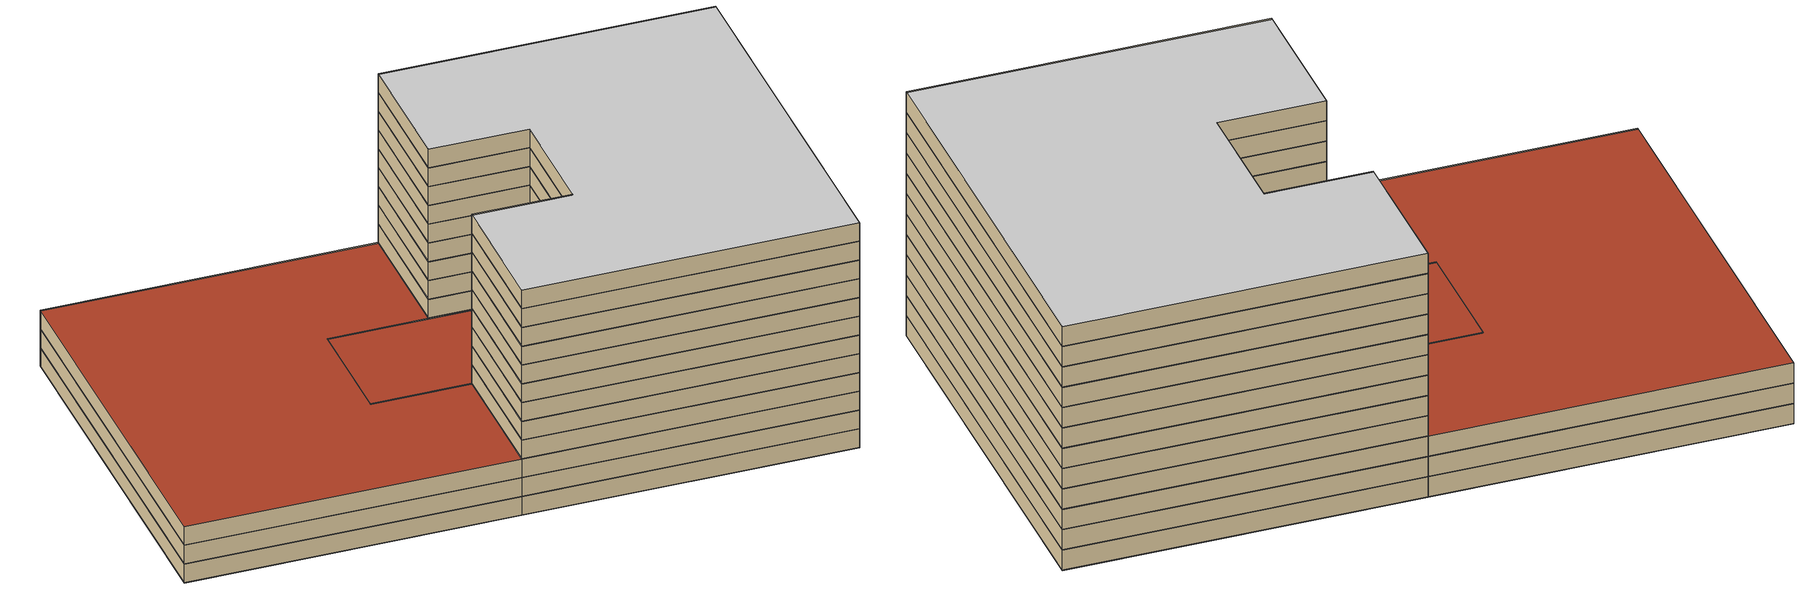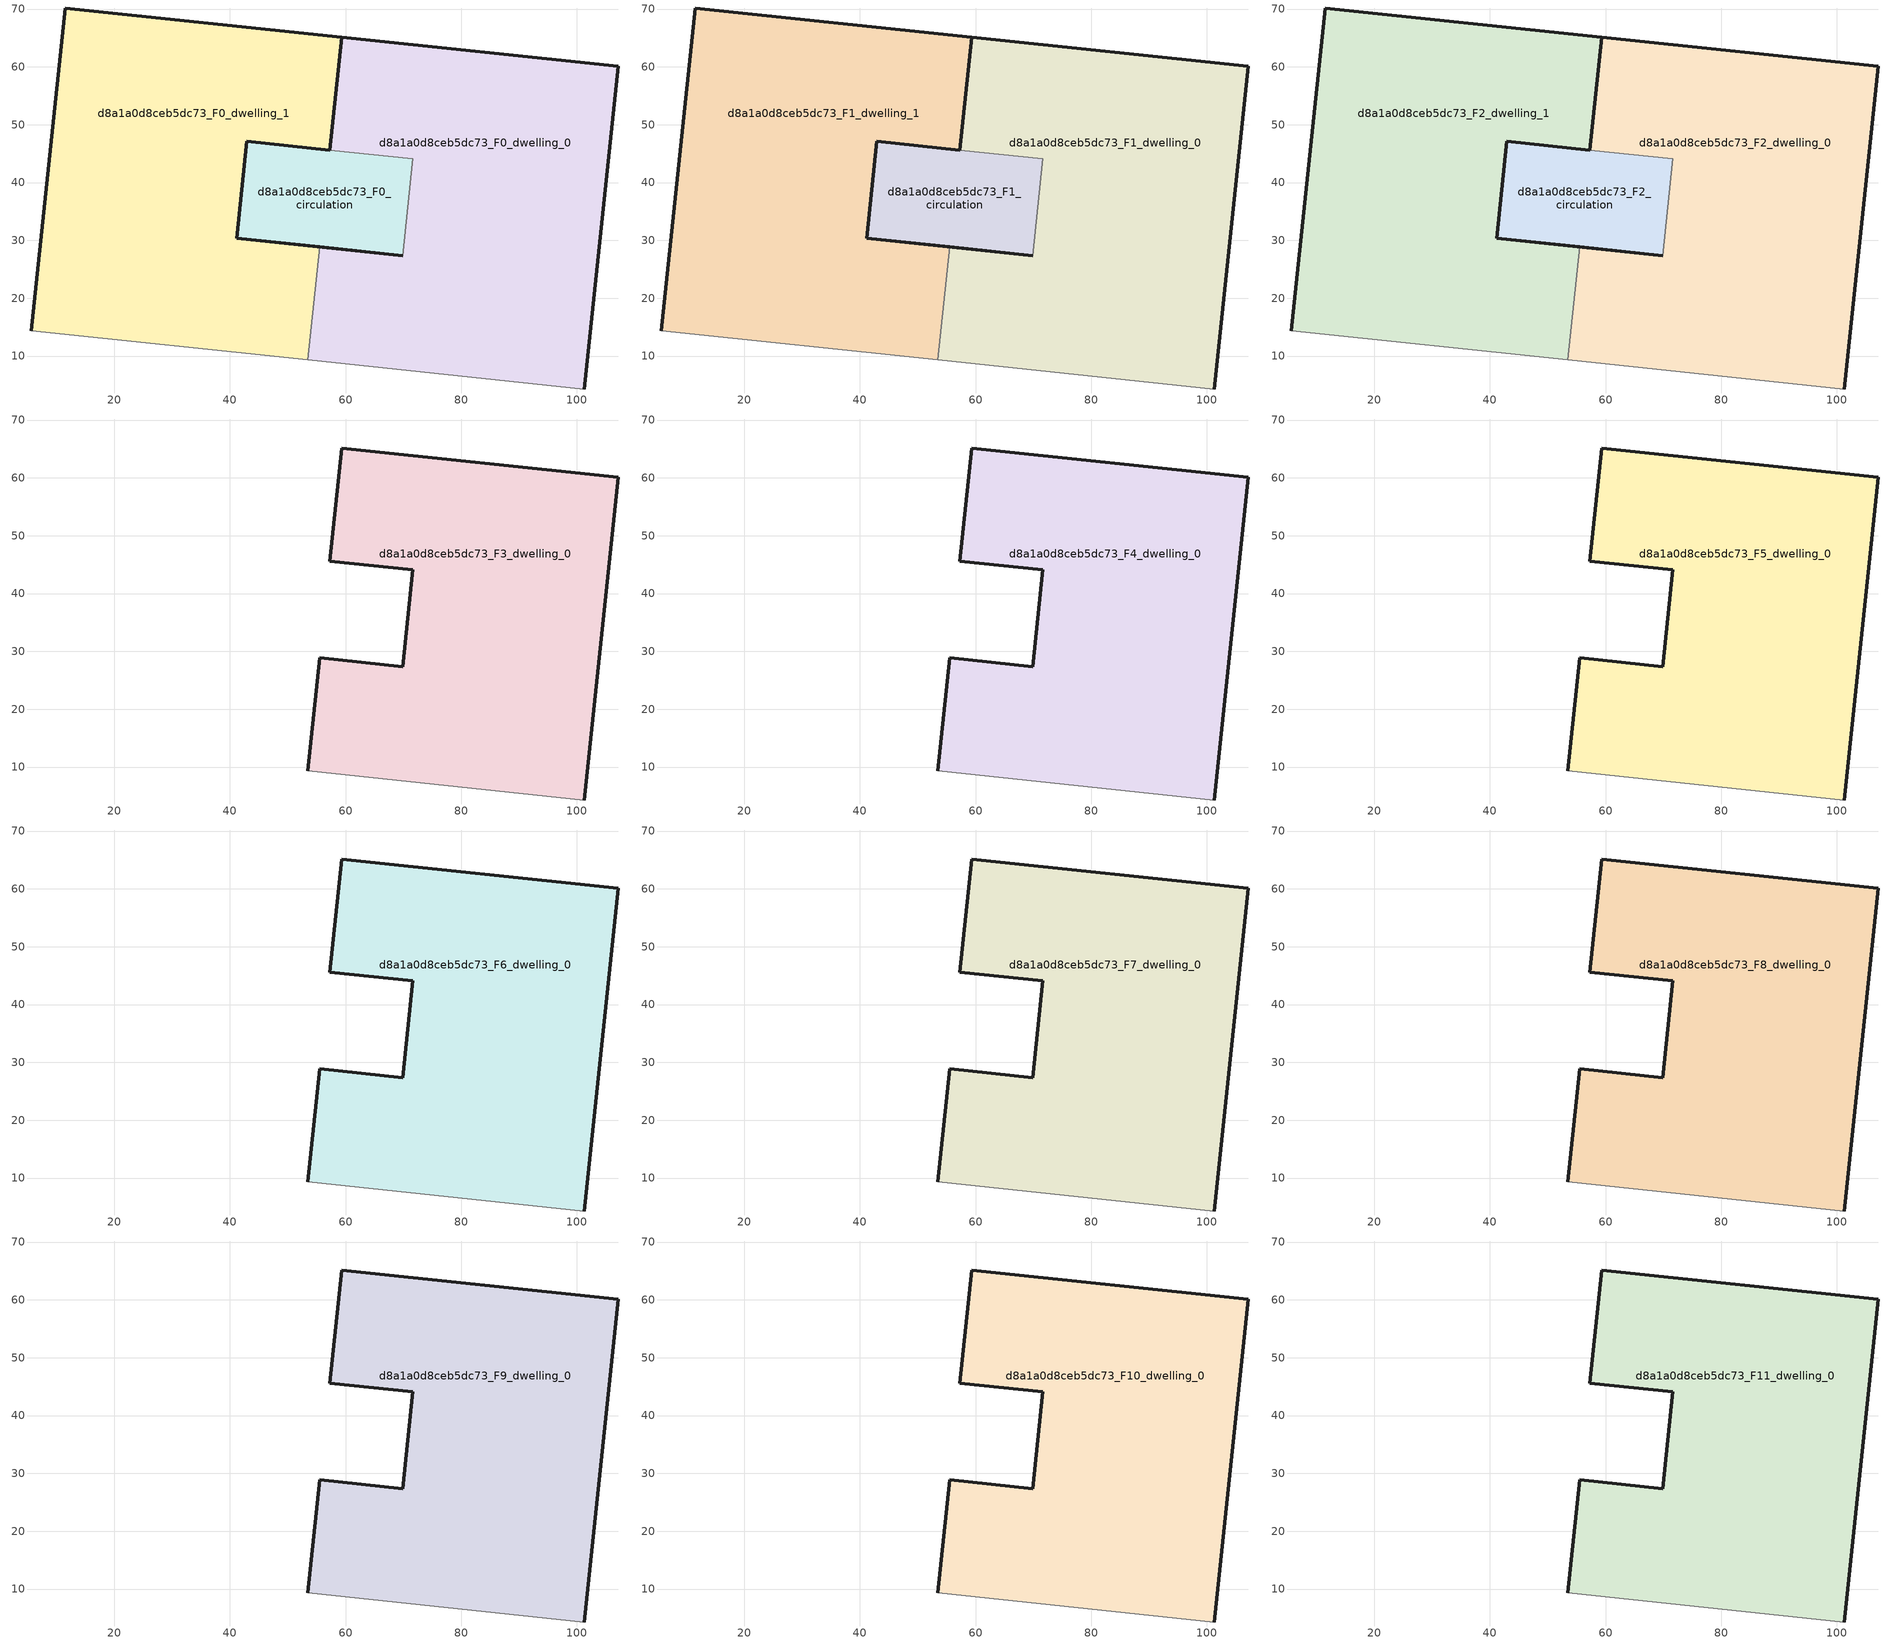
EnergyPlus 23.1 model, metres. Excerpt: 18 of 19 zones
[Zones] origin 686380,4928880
d8a1a0d8ceb5dc73_F0_dwelling_0
 floor ground (EU_floor_Construction): 101.25,4.31 107.12,60.13 59.34,65.15 57.29,45.62 71.62,44.11 69.86,27.36 55.53,28.87 53.47,9.33 z0
 wall outside (EU_wall_Construction): 55.53,28.87 69.86,27.36 / 57.29,45.62 59.34,65.15 107.12,60.13 101.25,4.31 z0:3
 wall adiabatic (EU_wall_Construction): 101.25,4.31 53.47,9.33 z0:3
 wall to d8a1a0d8ceb5dc73_F0_dwelling_1 (EU_wall_Construction): 53.47,9.33 55.53,28.87 z0:3
 wall to d8a1a0d8ceb5dc73_F0_circulation (EU_wall_Construction): 69.86,27.36 71.62,44.11 57.29,45.61 z0:3
d8a1a0d8ceb5dc73_F0_dwelling_1
 floor ground (EU_floor_Construction): 53.47,9.33 55.53,28.87 41.2,30.38 42.96,47.12 57.29,45.62 59.34,65.15 11.57,70.17 5.7,14.36 z0
 wall outside (EU_wall_Construction): 5.7,14.36 11.57,70.17 59.34,65.15 57.29,45.62 / 57.29,45.61 42.96,47.12 41.2,30.38 55.53,28.87 z0:3
 wall adiabatic (EU_wall_Construction): 53.47,9.33 5.7,14.36 z0:3
d8a1a0d8ceb5dc73_F0_circulation
 floor ground (EU_floor_Construction): 69.86,27.36 71.62,44.11 42.96,47.12 41.2,30.38 z0
 wall outside (EU_wall_Construction): 69.86,27.36 41.2,30.38 42.96,47.12 57.29,45.61 z0:3
d8a1a0d8ceb5dc73_F1_dwelling_0
 floor to d8a1a0d8ceb5dc73_F0_dwelling_0 (EU_floor_Construction): 101.25,4.31 107.12,60.13 59.34,65.15 57.29,45.62 71.62,44.11 69.86,27.36 55.53,28.87 53.47,9.33 z3
 wall outside (EU_wall_Construction): 55.53,28.87 69.86,27.36 / 57.29,45.62 59.34,65.15 107.12,60.13 101.25,4.31 z3:6
 wall adiabatic (EU_wall_Construction): 101.25,4.31 53.47,9.33 z3:6
 wall to d8a1a0d8ceb5dc73_F1_dwelling_1 (EU_wall_Construction): 53.47,9.33 55.53,28.87 z3:6
 wall to d8a1a0d8ceb5dc73_F1_circulation (EU_wall_Construction): 69.86,27.36 71.62,44.11 57.29,45.61 z3:6
d8a1a0d8ceb5dc73_F1_dwelling_1
 floor to d8a1a0d8ceb5dc73_F0_dwelling_1 (EU_floor_Construction): 53.47,9.33 55.53,28.87 41.2,30.38 42.96,47.12 57.29,45.62 59.34,65.15 11.57,70.17 5.7,14.36 z3
 wall outside (EU_wall_Construction): 5.7,14.36 11.57,70.17 59.34,65.15 57.29,45.62 / 57.29,45.61 42.96,47.12 41.2,30.38 55.53,28.87 z3:6
 wall adiabatic (EU_wall_Construction): 53.47,9.33 5.7,14.36 z3:6
d8a1a0d8ceb5dc73_F1_circulation
 floor to d8a1a0d8ceb5dc73_F0_circulation (EU_floor_Construction): 69.86,27.36 71.62,44.11 42.96,47.12 41.2,30.38 z3
 wall outside (EU_wall_Construction): 69.86,27.36 41.2,30.38 42.96,47.12 57.29,45.61 z3:6
d8a1a0d8ceb5dc73_F2_dwelling_0
 floor to d8a1a0d8ceb5dc73_F1_dwelling_0 (EU_floor_Construction): 101.25,4.31 107.12,60.13 59.34,65.15 57.29,45.62 71.62,44.11 69.86,27.36 55.53,28.87 53.47,9.33 z6
 wall outside (EU_wall_Construction): 55.53,28.87 69.86,27.36 / 57.29,45.62 59.34,65.15 107.12,60.13 101.25,4.31 z6:9
 wall adiabatic (EU_wall_Construction): 101.25,4.31 53.47,9.33 z6:9
 wall to d8a1a0d8ceb5dc73_F2_dwelling_1 (EU_wall_Construction): 53.47,9.33 55.53,28.87 z6:9
 wall to d8a1a0d8ceb5dc73_F2_circulation (EU_wall_Construction): 69.86,27.36 71.62,44.11 57.29,45.61 z6:9
d8a1a0d8ceb5dc73_F2_dwelling_1
 floor to d8a1a0d8ceb5dc73_F1_dwelling_1 (EU_floor_Construction): 53.47,9.33 55.53,28.87 41.2,30.38 42.96,47.12 57.29,45.62 59.34,65.15 11.57,70.17 5.7,14.36 z6
 wall outside (EU_wall_Construction): 5.7,14.36 11.57,70.17 59.34,65.15 57.29,45.62 / 57.29,45.61 42.96,47.12 41.2,30.38 55.53,28.87 z6:9
 wall adiabatic (EU_wall_Construction): 53.47,9.33 5.7,14.36 z6:9
 roof outside (EU_roof_Construction): 59.34,65.15 57.29,45.62 42.96,47.12 41.2,30.38 55.53,28.87 53.47,9.33 5.7,14.36 11.57,70.17 z9
d8a1a0d8ceb5dc73_F2_circulation
 floor to d8a1a0d8ceb5dc73_F1_circulation (EU_floor_Construction): 69.86,27.36 71.62,44.11 42.96,47.12 41.2,30.38 z6
 wall outside (EU_wall_Construction): 69.86,27.36 41.2,30.38 42.96,47.12 57.29,45.61 z6:9
 roof outside (EU_roof_Construction): 71.62,44.11 69.86,27.36 41.2,30.38 42.96,47.12 z9
d8a1a0d8ceb5dc73_F3_dwelling_0
 floor to d8a1a0d8ceb5dc73_F2_dwelling_0 (EU_floor_Construction): 101.25,4.31 107.12,60.13 59.34,65.15 57.29,45.62 71.62,44.11 69.86,27.36 55.53,28.87 53.47,9.33 z9
 wall outside (EU_wall_Construction): 53.47,9.33 55.53,28.87 69.86,27.36 71.62,44.11 57.29,45.62 59.34,65.15 107.12,60.13 101.25,4.31 z9:12
 wall adiabatic (EU_wall_Construction): 101.25,4.31 53.47,9.33 z9:12
d8a1a0d8ceb5dc73_F4_dwelling_0
 floor to d8a1a0d8ceb5dc73_F3_dwelling_0 (EU_floor_Construction): 101.25,4.31 107.12,60.13 59.34,65.15 57.29,45.62 71.62,44.11 69.86,27.36 55.53,28.87 53.47,9.33 z12
 wall outside (EU_wall_Construction): 53.47,9.33 55.53,28.87 69.86,27.36 71.62,44.11 57.29,45.62 59.34,65.15 107.12,60.13 101.25,4.31 z12:15
 wall adiabatic (EU_wall_Construction): 101.25,4.31 53.47,9.33 z12:15
d8a1a0d8ceb5dc73_F5_dwelling_0
 floor to d8a1a0d8ceb5dc73_F4_dwelling_0 (EU_floor_Construction): 101.25,4.31 107.12,60.13 59.34,65.15 57.29,45.62 71.62,44.11 69.86,27.36 55.53,28.87 53.47,9.33 z15
 wall outside (EU_wall_Construction): 53.47,9.33 55.53,28.87 69.86,27.36 71.62,44.11 57.29,45.62 59.34,65.15 107.12,60.13 101.25,4.31 z15:18
 wall adiabatic (EU_wall_Construction): 101.25,4.31 53.47,9.33 z15:18
d8a1a0d8ceb5dc73_F6_dwelling_0
 floor to d8a1a0d8ceb5dc73_F5_dwelling_0 (EU_floor_Construction): 101.25,4.31 107.12,60.13 59.34,65.15 57.29,45.62 71.62,44.11 69.86,27.36 55.53,28.87 53.47,9.33 z18
 wall outside (EU_wall_Construction): 53.47,9.33 55.53,28.87 69.86,27.36 71.62,44.11 57.29,45.62 59.34,65.15 107.12,60.13 101.25,4.31 z18:21
 wall adiabatic (EU_wall_Construction): 101.25,4.31 53.47,9.33 z18:21
d8a1a0d8ceb5dc73_F7_dwelling_0
 floor to d8a1a0d8ceb5dc73_F6_dwelling_0 (EU_floor_Construction): 101.25,4.31 107.12,60.13 59.34,65.15 57.29,45.62 71.62,44.11 69.86,27.36 55.53,28.87 53.47,9.33 z21
 wall outside (EU_wall_Construction): 53.47,9.33 55.53,28.87 69.86,27.36 71.62,44.11 57.29,45.62 59.34,65.15 107.12,60.13 101.25,4.31 z21:24
 wall adiabatic (EU_wall_Construction): 101.25,4.31 53.47,9.33 z21:24
d8a1a0d8ceb5dc73_F8_dwelling_0
 floor to d8a1a0d8ceb5dc73_F7_dwelling_0 (EU_floor_Construction): 101.25,4.31 107.12,60.13 59.34,65.15 57.29,45.62 71.62,44.11 69.86,27.36 55.53,28.87 53.47,9.33 z24
 wall outside (EU_wall_Construction): 53.47,9.33 55.53,28.87 69.86,27.36 71.62,44.11 57.29,45.62 59.34,65.15 107.12,60.13 101.25,4.31 z24:27
 wall adiabatic (EU_wall_Construction): 101.25,4.31 53.47,9.33 z24:27
d8a1a0d8ceb5dc73_F9_dwelling_0
 floor to d8a1a0d8ceb5dc73_F8_dwelling_0 (EU_floor_Construction): 101.25,4.31 107.12,60.13 59.34,65.15 57.29,45.62 71.62,44.11 69.86,27.36 55.53,28.87 53.47,9.33 z27
 wall outside (EU_wall_Construction): 53.47,9.33 55.53,28.87 69.86,27.36 71.62,44.11 57.29,45.62 59.34,65.15 107.12,60.13 101.25,4.31 z27:30
 wall adiabatic (EU_wall_Construction): 101.25,4.31 53.47,9.33 z27:30
d8a1a0d8ceb5dc73_F10_dwelling_0
 floor to d8a1a0d8ceb5dc73_F9_dwelling_0 (EU_floor_Construction): 101.25,4.31 107.12,60.13 59.34,65.15 57.29,45.62 71.62,44.11 69.86,27.36 55.53,28.87 53.47,9.33 z30
 wall outside (EU_wall_Construction): 53.47,9.33 55.53,28.87 69.86,27.36 71.62,44.11 57.29,45.62 59.34,65.15 107.12,60.13 101.25,4.31 z30:33
 wall adiabatic (EU_wall_Construction): 101.25,4.31 53.47,9.33 z30:33
d8a1a0d8ceb5dc73_F11_dwelling_0
 floor to d8a1a0d8ceb5dc73_F10_dwelling_0 (EU_floor_Construction): 101.25,4.31 107.12,60.13 59.34,65.15 57.29,45.62 71.62,44.11 69.86,27.36 55.53,28.87 53.47,9.33 z33
 wall outside (EU_wall_Construction): 53.47,9.33 55.53,28.87 69.86,27.36 71.62,44.11 57.29,45.62 59.34,65.15 107.12,60.13 101.25,4.31 z33:36
 wall adiabatic (EU_wall_Construction): 101.25,4.31 53.47,9.33 z33:36
 ceiling to d8a1a0d8ceb5dc73_F12_dwelling_0 (EU_floor_Construction): 107.12,60.13 101.25,4.31 53.47,9.33 55.53,28.87 69.86,27.36 71.62,44.11 57.29,45.62 59.34,65.15 z36
[Building]
EU S2 Campaign: North Axis=0; Terrain=City; Solar Distribution=FullExterior
[Site:Location]
Bologna: Latitude=44.5; Longitude=11.25; Time Zone=1; Elevation=37
[SizingPeriod:WeatherFileDays]
AnnualSizingPeriod: Begin Month=1; Begin Day of Month=1; End Month=12; End Day of Month=31; Day of Week for Start Day=Monday; Use Weather File Daylight Saving Period=No; Use Weather File Rain and Snow Indicators=No
[MATERIAL]
EU_InternalMass_Material: Roughness=MediumRough; Thickness=0.1; Conductivity=1; Density=1800; Specific Heat=900; Thermal Absorptance=0.9; Solar Absorptance=0.7; Visible Absorptance=0.7
[MATERIAL:NOMASS] Roughness=MediumRough; Thermal Absorptance=0.9; Solar Absorptance=0.7; Visible Absorptance=0.7
Name | Thermal Resistance
EU_wall_NoMass | 0.905828
EU_roof_NoMass | 0.37593
EU_floor_NoMass | 0.67114
[CONSTRUCTION]
EU_wall_Construction: EU_wall_NoMass
EU_roof_Construction: EU_roof_NoMass
EU_floor_Construction: EU_floor_NoMass
EU_InternalMass_Construction: EU_InternalMass_Material
[ZONE] Type=1; Multiplier=1; Ceiling Height=autocalculate; Floor Area=autocalculate; Part of Total Floor Area=Yes
Name | Volume
d8a1a0d8ceb5dc73_F0_dwelling_0; d8a1a0d8ceb5dc73_F1_dwelling_0; d8a1a0d8ceb5dc73_F2_dwelling_0; d8a1a0d8ceb5dc73_F3_dwelling_0; d8a1a0d8ceb5dc73_F4_dwelling_0; d8a1a0d8ceb5dc73_F5_dwelling_0; d8a1a0d8ceb5dc73_F6_dwelling_0; d8a1a0d8ceb5dc73_F7_dwelling_0; d8a1a0d8ceb5dc73_F8_dwelling_0; d8a1a0d8ceb5dc73_F9_dwelling_0; d8a1a0d8ceb5dc73_F10_dwelling_0; d8a1a0d8ceb5dc73_F11_dwelling_0 | 7360.51
d8a1a0d8ceb5dc73_F0_dwelling_1; d8a1a0d8ceb5dc73_F1_dwelling_1; d8a1a0d8ceb5dc73_F2_dwelling_1 | 7360.47
d8a1a0d8ceb5dc73_F0_circulation; d8a1a0d8ceb5dc73_F1_circulation; d8a1a0d8ceb5dc73_F2_circulation | 1455.86
[INTERNALMASS] Construction=EU_InternalMass_Construction
Name | Zone or ZoneList | Surface Area
d8a1a0d8ceb5dc73_F0_dwelling_0_EU_InternalMass | d8a1a0d8ceb5dc73_F0_dwelling_0 | 2453.49
d8a1a0d8ceb5dc73_F0_dwelling_1_EU_InternalMass | d8a1a0d8ceb5dc73_F0_dwelling_1 | 2453.49
d8a1a0d8ceb5dc73_F1_dwelling_0_EU_InternalMass | d8a1a0d8ceb5dc73_F1_dwelling_0 | 2453.49
d8a1a0d8ceb5dc73_F1_dwelling_1_EU_InternalMass | d8a1a0d8ceb5dc73_F1_dwelling_1 | 2453.49
d8a1a0d8ceb5dc73_F2_dwelling_0_EU_InternalMass | d8a1a0d8ceb5dc73_F2_dwelling_0 | 2453.49
d8a1a0d8ceb5dc73_F2_dwelling_1_EU_InternalMass | d8a1a0d8ceb5dc73_F2_dwelling_1 | 2453.49
d8a1a0d8ceb5dc73_F3_dwelling_0_EU_InternalMass | d8a1a0d8ceb5dc73_F3_dwelling_0 | 5393.01
d8a1a0d8ceb5dc73_F4_dwelling_0_EU_InternalMass | d8a1a0d8ceb5dc73_F4_dwelling_0 | 5393.01
d8a1a0d8ceb5dc73_F5_dwelling_0_EU_InternalMass | d8a1a0d8ceb5dc73_F5_dwelling_0 | 5393.01
d8a1a0d8ceb5dc73_F6_dwelling_0_EU_InternalMass | d8a1a0d8ceb5dc73_F6_dwelling_0 | 5393.01
d8a1a0d8ceb5dc73_F7_dwelling_0_EU_InternalMass | d8a1a0d8ceb5dc73_F7_dwelling_0 | 5393.01
d8a1a0d8ceb5dc73_F8_dwelling_0_EU_InternalMass | d8a1a0d8ceb5dc73_F8_dwelling_0 | 5393.01
d8a1a0d8ceb5dc73_F9_dwelling_0_EU_InternalMass | d8a1a0d8ceb5dc73_F9_dwelling_0 | 5393.01
d8a1a0d8ceb5dc73_F10_dwelling_0_EU_InternalMass | d8a1a0d8ceb5dc73_F10_dwelling_0 | 5393.01
d8a1a0d8ceb5dc73_F11_dwelling_0_EU_InternalMass | d8a1a0d8ceb5dc73_F11_dwelling_0 | 5393.01
[OTHEREQUIPMENT] Fuel Type=Electricity; Design Level Calculation Method=Watts/Area; Power per Zone Floor Area=1; Fraction Latent=0; Fraction Radiant=0; Fraction Lost=0; Carbon Dioxide Generation Rate=0; EndUse Subcategory=EU_Step8_InternalGains
Name | Zone or ZoneList or Space or SpaceList | Schedule
EU_Step8_InternalGain_d8a1a0d8ceb5dc73_F0_dwelling_0_f000 | d8a1a0d8ceb5dc73_F0_dwelling_0 | EU_Step8_GainSchedule_d8a1a0d8ceb5dc73_F0_dwelling_0_f000
EU_Step8_InternalGain_d8a1a0d8ceb5dc73_F0_dwelling_1_f000 | d8a1a0d8ceb5dc73_F0_dwelling_1 | EU_Step8_GainSchedule_d8a1a0d8ceb5dc73_F0_dwelling_1_f000
EU_Step8_InternalGain_d8a1a0d8ceb5dc73_F1_dwelling_0_f000 | d8a1a0d8ceb5dc73_F1_dwelling_0 | EU_Step8_GainSchedule_d8a1a0d8ceb5dc73_F1_dwelling_0_f000
EU_Step8_InternalGain_d8a1a0d8ceb5dc73_F1_dwelling_1_f000 | d8a1a0d8ceb5dc73_F1_dwelling_1 | EU_Step8_GainSchedule_d8a1a0d8ceb5dc73_F1_dwelling_1_f000
EU_Step8_InternalGain_d8a1a0d8ceb5dc73_F2_dwelling_0_f000 | d8a1a0d8ceb5dc73_F2_dwelling_0 | EU_Step8_GainSchedule_d8a1a0d8ceb5dc73_F2_dwelling_0_f000
EU_Step8_InternalGain_d8a1a0d8ceb5dc73_F2_dwelling_1_f000 | d8a1a0d8ceb5dc73_F2_dwelling_1 | EU_Step8_GainSchedule_d8a1a0d8ceb5dc73_F2_dwelling_1_f000
EU_Step8_InternalGain_d8a1a0d8ceb5dc73_F3_dwelling_0_f000 | d8a1a0d8ceb5dc73_F3_dwelling_0 | EU_Step8_GainSchedule_d8a1a0d8ceb5dc73_F3_dwelling_0_f000
EU_Step8_InternalGain_d8a1a0d8ceb5dc73_F4_dwelling_0_f000 | d8a1a0d8ceb5dc73_F4_dwelling_0 | EU_Step8_GainSchedule_d8a1a0d8ceb5dc73_F4_dwelling_0_f000
EU_Step8_InternalGain_d8a1a0d8ceb5dc73_F5_dwelling_0_f000 | d8a1a0d8ceb5dc73_F5_dwelling_0 | EU_Step8_GainSchedule_d8a1a0d8ceb5dc73_F5_dwelling_0_f000
EU_Step8_InternalGain_d8a1a0d8ceb5dc73_F6_dwelling_0_f000 | d8a1a0d8ceb5dc73_F6_dwelling_0 | EU_Step8_GainSchedule_d8a1a0d8ceb5dc73_F6_dwelling_0_f000
EU_Step8_InternalGain_d8a1a0d8ceb5dc73_F7_dwelling_0_f000 | d8a1a0d8ceb5dc73_F7_dwelling_0 | EU_Step8_GainSchedule_d8a1a0d8ceb5dc73_F7_dwelling_0_f000
EU_Step8_InternalGain_d8a1a0d8ceb5dc73_F8_dwelling_0_f000 | d8a1a0d8ceb5dc73_F8_dwelling_0 | EU_Step8_GainSchedule_d8a1a0d8ceb5dc73_F8_dwelling_0_f000
EU_Step8_InternalGain_d8a1a0d8ceb5dc73_F9_dwelling_0_f000 | d8a1a0d8ceb5dc73_F9_dwelling_0 | EU_Step8_GainSchedule_d8a1a0d8ceb5dc73_F9_dwelling_0_f000
EU_Step8_InternalGain_d8a1a0d8ceb5dc73_F10_dwelling_0_f000 | d8a1a0d8ceb5dc73_F10_dwelling_0 | EU_Step8_GainSchedule_d8a1a0d8ceb5dc73_F10_dwelling_0_f000
EU_Step8_InternalGain_d8a1a0d8ceb5dc73_F11_dwelling_0_f000 | d8a1a0d8ceb5dc73_F11_dwelling_0 | EU_Step8_GainSchedule_d8a1a0d8ceb5dc73_F11_dwelling_0_f000
[ZONEINFILTRATION:DESIGNFLOWRATE] Schedule=EU_AlwaysOn; Design Flow Rate Calculation Method=Flow/Area; Flow Rate per Floor Area=0.0005; Constant Term Coefficient=1; Temperature Term Coefficient=0; Velocity Term Coefficient=0; Velocity Squared Term Coefficient=0
Name | Zone or ZoneList or Space or SpaceList
EU_Circulation_Infiltration_d8a1a0d8ceb5dc73_F0_circulation | d8a1a0d8ceb5dc73_F0_circulation
EU_Circulation_Infiltration_d8a1a0d8ceb5dc73_F1_circulation | d8a1a0d8ceb5dc73_F1_circulation
EU_Circulation_Infiltration_d8a1a0d8ceb5dc73_F2_circulation | d8a1a0d8ceb5dc73_F2_circulation
[ZONEVENTILATION:DESIGNFLOWRATE] Schedule=EU_AlwaysOn; Design Flow Rate Calculation Method=AirChanges/Hour; Air Changes per Hour=0.73129; Ventilation Type=Natural; Fan Pressure Rise=0; Fan Total Efficiency=1; Constant Term Coefficient=1; Temperature Term Coefficient=0; Velocity Term Coefficient=0; Velocity Squared Term Coefficient=0; Minimum Indoor Temperature=-100; Maximum Indoor Temperature=100; Delta Temperature=-100; Minimum Outdoor Temperature=-100; Maximum Outdoor Temperature=100; Maximum Wind Speed=40
Name | Zone or ZoneList or Space or SpaceList
EU_ConstantAir_d8a1a0d8ceb5dc73_F0_dwelling_0 | d8a1a0d8ceb5dc73_F0_dwelling_0
EU_ConstantAir_d8a1a0d8ceb5dc73_F0_dwelling_1 | d8a1a0d8ceb5dc73_F0_dwelling_1
EU_ConstantAir_d8a1a0d8ceb5dc73_F1_dwelling_0 | d8a1a0d8ceb5dc73_F1_dwelling_0
EU_ConstantAir_d8a1a0d8ceb5dc73_F1_dwelling_1 | d8a1a0d8ceb5dc73_F1_dwelling_1
EU_ConstantAir_d8a1a0d8ceb5dc73_F2_dwelling_0 | d8a1a0d8ceb5dc73_F2_dwelling_0
EU_ConstantAir_d8a1a0d8ceb5dc73_F2_dwelling_1 | d8a1a0d8ceb5dc73_F2_dwelling_1
EU_ConstantAir_d8a1a0d8ceb5dc73_F3_dwelling_0 | d8a1a0d8ceb5dc73_F3_dwelling_0
EU_ConstantAir_d8a1a0d8ceb5dc73_F4_dwelling_0 | d8a1a0d8ceb5dc73_F4_dwelling_0
EU_ConstantAir_d8a1a0d8ceb5dc73_F5_dwelling_0 | d8a1a0d8ceb5dc73_F5_dwelling_0
EU_ConstantAir_d8a1a0d8ceb5dc73_F6_dwelling_0 | d8a1a0d8ceb5dc73_F6_dwelling_0
EU_ConstantAir_d8a1a0d8ceb5dc73_F7_dwelling_0 | d8a1a0d8ceb5dc73_F7_dwelling_0
EU_ConstantAir_d8a1a0d8ceb5dc73_F8_dwelling_0 | d8a1a0d8ceb5dc73_F8_dwelling_0
EU_ConstantAir_d8a1a0d8ceb5dc73_F9_dwelling_0 | d8a1a0d8ceb5dc73_F9_dwelling_0
EU_ConstantAir_d8a1a0d8ceb5dc73_F10_dwelling_0 | d8a1a0d8ceb5dc73_F10_dwelling_0
EU_ConstantAir_d8a1a0d8ceb5dc73_F11_dwelling_0 | d8a1a0d8ceb5dc73_F11_dwelling_0
[HVACTEMPLATE:THERMOSTAT] Constant Heating Setpoint=20; Constant Cooling Setpoint=50
EU_HeatOnly_d8a1a0d8ceb5dc73_F0_dwelling_0; EU_HeatOnly_d8a1a0d8ceb5dc73_F0_dwelling_1; EU_HeatOnly_d8a1a0d8ceb5dc73_F1_dwelling_0; EU_HeatOnly_d8a1a0d8ceb5dc73_F1_dwelling_1; EU_HeatOnly_d8a1a0d8ceb5dc73_F2_dwelling_0; EU_HeatOnly_d8a1a0d8ceb5dc73_F2_dwelling_1; EU_HeatOnly_d8a1a0d8ceb5dc73_F3_dwelling_0; EU_HeatOnly_d8a1a0d8ceb5dc73_F4_dwelling_0; EU_HeatOnly_d8a1a0d8ceb5dc73_F5_dwelling_0; EU_HeatOnly_d8a1a0d8ceb5dc73_F6_dwelling_0; EU_HeatOnly_d8a1a0d8ceb5dc73_F7_dwelling_0; EU_HeatOnly_d8a1a0d8ceb5dc73_F8_dwelling_0; EU_HeatOnly_d8a1a0d8ceb5dc73_F9_dwelling_0; EU_HeatOnly_d8a1a0d8ceb5dc73_F10_dwelling_0; EU_HeatOnly_d8a1a0d8ceb5dc73_F11_dwelling_0; EU_HeatOnly_d8a1a0d8ceb5dc73_F12_dwelling_0
[HVACTEMPLATE:ZONE:IDEALLOADSAIRSYSTEM] System Availability Schedule=EU_AlwaysOn; Maximum Heating Supply Air Temperature=50; Minimum Cooling Supply Air Temperature=13; Maximum Heating Supply Air Humidity Ratio=0.0156; Minimum Cooling Supply Air Humidity Ratio=0.0077; Heating Limit=NoLimit; Cooling Limit=NoLimit; Heating Availability Schedule=EU_AlwaysOn; Cooling Availability Schedule=EU_CoolingOff; Dehumidification Control Type=ConstantSensibleHeatRatio; Cooling Sensible Heat Ratio=0.7; Dehumidification Setpoint=60; Humidification Control Type=None; Humidification Setpoint=30; Outdoor Air Method=None; Outdoor Air Flow Rate per Person=0.00944; Outdoor Air Flow Rate per Zone Floor Area=0; Outdoor Air Flow Rate per Zone=0; Demand Controlled Ventilation Type=None; Outdoor Air Economizer Type=NoEconomizer; Heat Recovery Type=None; Sensible Heat Recovery Effectiveness=0.7; Latent Heat Recovery Effectiveness=0.65
Name | Template Thermostat
d8a1a0d8ceb5dc73_F0_dwelling_0 | EU_HeatOnly_d8a1a0d8ceb5dc73_F0_dwelling_0
d8a1a0d8ceb5dc73_F0_dwelling_1 | EU_HeatOnly_d8a1a0d8ceb5dc73_F0_dwelling_1
d8a1a0d8ceb5dc73_F1_dwelling_0 | EU_HeatOnly_d8a1a0d8ceb5dc73_F1_dwelling_0
d8a1a0d8ceb5dc73_F1_dwelling_1 | EU_HeatOnly_d8a1a0d8ceb5dc73_F1_dwelling_1
d8a1a0d8ceb5dc73_F2_dwelling_0 | EU_HeatOnly_d8a1a0d8ceb5dc73_F2_dwelling_0
d8a1a0d8ceb5dc73_F2_dwelling_1 | EU_HeatOnly_d8a1a0d8ceb5dc73_F2_dwelling_1
d8a1a0d8ceb5dc73_F3_dwelling_0 | EU_HeatOnly_d8a1a0d8ceb5dc73_F3_dwelling_0
d8a1a0d8ceb5dc73_F4_dwelling_0 | EU_HeatOnly_d8a1a0d8ceb5dc73_F4_dwelling_0
d8a1a0d8ceb5dc73_F5_dwelling_0 | EU_HeatOnly_d8a1a0d8ceb5dc73_F5_dwelling_0
d8a1a0d8ceb5dc73_F6_dwelling_0 | EU_HeatOnly_d8a1a0d8ceb5dc73_F6_dwelling_0
d8a1a0d8ceb5dc73_F7_dwelling_0 | EU_HeatOnly_d8a1a0d8ceb5dc73_F7_dwelling_0
d8a1a0d8ceb5dc73_F8_dwelling_0 | EU_HeatOnly_d8a1a0d8ceb5dc73_F8_dwelling_0
d8a1a0d8ceb5dc73_F9_dwelling_0 | EU_HeatOnly_d8a1a0d8ceb5dc73_F9_dwelling_0
d8a1a0d8ceb5dc73_F10_dwelling_0 | EU_HeatOnly_d8a1a0d8ceb5dc73_F10_dwelling_0
d8a1a0d8ceb5dc73_F11_dwelling_0 | EU_HeatOnly_d8a1a0d8ceb5dc73_F11_dwelling_0
[SIZING:ZONE] Zone Cooling Design Supply Air Temperature Input Method=SupplyAirTemperature; Zone Cooling Design Supply Air Temperature=13; Zone Heating Design Supply Air Temperature Input Method=SupplyAirTemperature; Zone Heating Design Supply Air Temperature=50; Zone Cooling Design Supply Air Humidity Ratio=0.008; Zone Heating Design Supply Air Humidity Ratio=0.008; Cooling Design Air Flow Method=DesignDay; Cooling Design Air Flow Rate=0; Cooling Minimum Air Flow per Zone Floor Area=0.000762; Cooling Minimum Air Flow=0; Cooling Minimum Air Flow Fraction=0.2; Heating Design Air Flow Method=DesignDay; Heating Design Air Flow Rate=0; Heating Maximum Air Flow per Zone Floor Area=0.002032; Heating Maximum Air Flow=0.141576; Heating Maximum Air Flow Fraction=0.3; Account for Dedicated Outdoor Air System=No; Dedicated Outdoor Air System Control Strategy=NeutralSupplyAir; Dedicated Outdoor Air Low Setpoint Temperature for Design=autosize; Dedicated Outdoor Air High Setpoint Temperature for Design=autosize; Zone Load Sizing Method=Sensible Load Only No Latent Load; Zone Latent Cooling Design Supply Air Humidity Ratio Input Method=HumidityRatioDifference; Zone Cooling Design Supply Air Humidity Ratio Difference=0.005; Zone Latent Heating Design Supply Air Humidity Ratio Input Method=HumidityRatioDifference; Zone Humidification Design Supply Air Humidity Ratio Difference=0.005
d8a1a0d8ceb5dc73_F0_dwelling_0; d8a1a0d8ceb5dc73_F0_dwelling_1; d8a1a0d8ceb5dc73_F1_dwelling_0; d8a1a0d8ceb5dc73_F1_dwelling_1; d8a1a0d8ceb5dc73_F2_dwelling_0; d8a1a0d8ceb5dc73_F2_dwelling_1; d8a1a0d8ceb5dc73_F3_dwelling_0; d8a1a0d8ceb5dc73_F4_dwelling_0; d8a1a0d8ceb5dc73_F5_dwelling_0; d8a1a0d8ceb5dc73_F6_dwelling_0; d8a1a0d8ceb5dc73_F7_dwelling_0; d8a1a0d8ceb5dc73_F8_dwelling_0; d8a1a0d8ceb5dc73_F9_dwelling_0; d8a1a0d8ceb5dc73_F10_dwelling_0; d8a1a0d8ceb5dc73_F11_dwelling_0
[SCHEDULE:CONSTANT]
Name | Hourly Value
EU_AlwaysOn | 1
EU_CoolingOff | 0
[SCHEDULE:FILE] Column Number=1; Rows to Skip at Top=0; Number of Hours of Data=8760; Column Separator=Comma; Interpolate to Timestep=No; Minutes per Item=60; Adjust Schedule for Daylight Savings=Yes
Name | File
EU_Step8_GainSchedule_d8a1a0d8ceb5dc73_F0_dwelling_0_f000 | ../../schedules/d8a1a0d8ceb5dc73/d8a1a0d8ceb5dc73_F0_dwelling_0_f000_gain.csv
EU_Step8_GainSchedule_d8a1a0d8ceb5dc73_F0_dwelling_1_f000 | ../../schedules/d8a1a0d8ceb5dc73/d8a1a0d8ceb5dc73_F0_dwelling_1_f000_gain.csv
EU_Step8_GainSchedule_d8a1a0d8ceb5dc73_F1_dwelling_0_f000 | ../../schedules/d8a1a0d8ceb5dc73/d8a1a0d8ceb5dc73_F1_dwelling_0_f000_gain.csv
EU_Step8_GainSchedule_d8a1a0d8ceb5dc73_F1_dwelling_1_f000 | ../../schedules/d8a1a0d8ceb5dc73/d8a1a0d8ceb5dc73_F1_dwelling_1_f000_gain.csv
EU_Step8_GainSchedule_d8a1a0d8ceb5dc73_F2_dwelling_0_f000 | ../../schedules/d8a1a0d8ceb5dc73/d8a1a0d8ceb5dc73_F2_dwelling_0_f000_gain.csv
EU_Step8_GainSchedule_d8a1a0d8ceb5dc73_F2_dwelling_1_f000 | ../../schedules/d8a1a0d8ceb5dc73/d8a1a0d8ceb5dc73_F2_dwelling_1_f000_gain.csv
EU_Step8_GainSchedule_d8a1a0d8ceb5dc73_F3_dwelling_0_f000 | ../../schedules/d8a1a0d8ceb5dc73/d8a1a0d8ceb5dc73_F3_dwelling_0_f000_gain.csv
EU_Step8_GainSchedule_d8a1a0d8ceb5dc73_F4_dwelling_0_f000 | ../../schedules/d8a1a0d8ceb5dc73/d8a1a0d8ceb5dc73_F4_dwelling_0_f000_gain.csv
EU_Step8_GainSchedule_d8a1a0d8ceb5dc73_F5_dwelling_0_f000 | ../../schedules/d8a1a0d8ceb5dc73/d8a1a0d8ceb5dc73_F5_dwelling_0_f000_gain.csv
EU_Step8_GainSchedule_d8a1a0d8ceb5dc73_F6_dwelling_0_f000 | ../../schedules/d8a1a0d8ceb5dc73/d8a1a0d8ceb5dc73_F6_dwelling_0_f000_gain.csv
EU_Step8_GainSchedule_d8a1a0d8ceb5dc73_F7_dwelling_0_f000 | ../../schedules/d8a1a0d8ceb5dc73/d8a1a0d8ceb5dc73_F7_dwelling_0_f000_gain.csv
EU_Step8_GainSchedule_d8a1a0d8ceb5dc73_F8_dwelling_0_f000 | ../../schedules/d8a1a0d8ceb5dc73/d8a1a0d8ceb5dc73_F8_dwelling_0_f000_gain.csv
EU_Step8_GainSchedule_d8a1a0d8ceb5dc73_F9_dwelling_0_f000 | ../../schedules/d8a1a0d8ceb5dc73/d8a1a0d8ceb5dc73_F9_dwelling_0_f000_gain.csv
EU_Step8_GainSchedule_d8a1a0d8ceb5dc73_F10_dwelling_0_f000 | ../../schedules/d8a1a0d8ceb5dc73/d8a1a0d8ceb5dc73_F10_dwelling_0_f000_gain.csv
EU_Step8_GainSchedule_d8a1a0d8ceb5dc73_F11_dwelling_0_f000 | ../../schedules/d8a1a0d8ceb5dc73/d8a1a0d8ceb5dc73_F11_dwelling_0_f000_gain.csv
